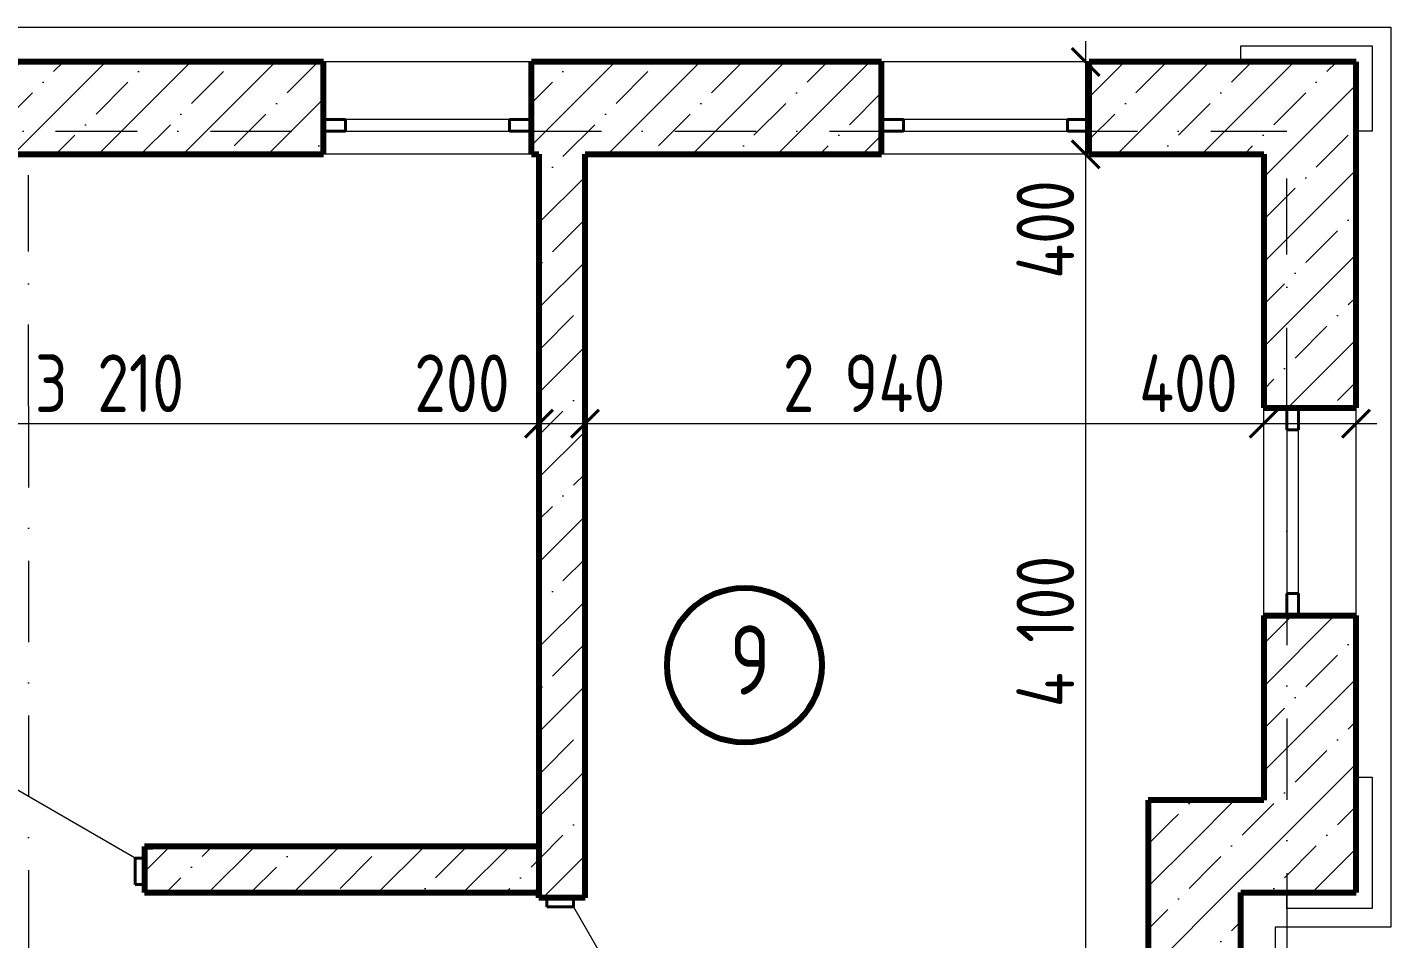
# Model space of a CAD drawing. Header units: feet. Extents: x -10410 to 374725, y -46422 to 88923.
# Drawn here: x 11836 to 17742, y -27657 to -23708 of the extents above; entities that cross this region are included whole.
import ezdxf
from ezdxf.enums import TextEntityAlignment as Align

# ---------------------------------------------------------------- set-up
doc = ezdxf.new("R2010")
doc.units = ezdxf.units.FT
doc.header["$MEASUREMENT"] = 0
doc.set_wipeout_variables(frame=1)
doc.linetypes.add('Wipeout_Contour', pattern=[1000, 0, -1000])
doc.linetypes.add('Штрихпунктирная', pattern=[670.277762, 352.777767, -176.388884, 0, -141.111112])
for name, color, linetype, lineweight in [('Аннотация - Общий_Ном._пера__41', 7, 'Continuous', 80), ('Интерьер - Мебель_Ном._пера__7', 7, 'Continuous', 20), ('Конструктив - Перекрытия_Ном._пера__1', 7, 'Continuous', 20), ('Конструктив - Стены Несущие_Ном._пера__1', 7, 'Continuous', 20), ('Конструктив - Стены Несущие_Ном._пера__120', 7, 'Continuous', 5), ('Конструктив - Стены Несущие_Ном._пера__21', 7, 'Continuous', 40), ('Конструктив - Стены Несущие_Ном._пера__47', 7, 'Continuous', 80), ('Размер - Общий_Ном._пера__120', 7, 'Continuous', 5), ('Размер - Общий_Ном._пера__21', 7, 'Continuous', 40), ('Элемент Модели - Оси_Ном._пера__1', 7, 'Continuous', 20)]:
    doc.layers.add(name, color=color, linetype=linetype, lineweight=lineweight)
doc.layers.add('Конструктив - Стены Несущие', color=7, linetype='Continuous')
doc.layers.add('Элемент Модели - Оси', color=7, linetype='Continuous')
doc.layers.add('Конструктив - Стены Несущие_Ном._пера__170', color=7, linetype='Continuous', lineweight=5, true_color=0x9f9f00)
doc.layers.add('Элемент Модели - Оси_Ном._пера__94', color=7, linetype='Continuous', lineweight=5, true_color=0xdc4f00)
doc.styles.add('СГЕНЕРИР_СТИЛЬ_1', font='arial.ttf')
doc.styles.add('СГЕНЕРИР_СТИЛЬ_2', font='CS_Gost2304.shx')
pattern_1 = [(45, (0, 0), (-183.8478, 183.8478), []), (45, (-91.92, 91.92), (-183.8478, 183.8478), [195, -65, 0, -65])]

# ---------------------------------------------------------------- blocks, each defined once
blk = doc.blocks.new('Стандартный Маркер Сетки')
at = {"layer": 'Элемент Модели - Оси_Ном._пера__94', "linetype": 'Штрихпунктирная'}
for p, q in [((1000, 0), (17400, 0)), ((17400, 0), (18400, 0))]:
    blk.add_line(p, q, dxfattribs=at)
at = {"layer": 'Элемент Модели - Оси_Ном._пера__1', "style": 'СГЕНЕРИР_СТИЛЬ_1'}
blk.add_attdef('AC_MarkerText_1', text='', height=350, dxfattribs=at).set_placement((-500, 20.0005), align=Align.MIDDLE_CENTER)
blk = doc.blocks.new('Стандартный Маркер Сетки_8')
at = {"layer": 'Элемент Модели - Оси_Ном._пера__94', "linetype": 'Штрихпунктирная'}
for q in [(0, 0), (12606.1, 0)]:
    blk.add_line((1000, 0), q, dxfattribs=at)
at = {"layer": 'Элемент Модели - Оси_Ном._пера__1', "style": 'СГЕНЕРИР_СТИЛЬ_1'}
blk.add_attdef('AC_MarkerText_1', text='', height=350, rotation=90, dxfattribs=at).set_placement((14106.1, 17), align=Align.MIDDLE_CENTER)
blk = doc.blocks.new('Стандартный Маркер Сетки_9')
at = {"layer": 'Элемент Модели - Оси_Ном._пера__94', "linetype": 'Штрихпунктирная'}
for q in [(0, 0), (12561.3, 0)]:
    blk.add_line((1000, 0), q, dxfattribs=at)
at = {"layer": 'Элемент Модели - Оси_Ном._пера__1', "style": 'СГЕНЕРИР_СТИЛЬ_1'}
blk.add_attdef('AC_MarkerText_1', text='', height=350, rotation=90, dxfattribs=at).set_placement((14061.3, 20), align=Align.MIDDLE_CENTER)

msp = doc.modelspace()

# ---------------------------------------------------------------- linework, layer by layer
at = {"layer": 'Аннотация - Общий_Ном._пера__41', "linetype": 'Continuous'}
msp.add_circle((14942.50153, -26472.14212), 335.02577, dxfattribs=at)
at = {"layer": 'Интерьер - Мебель_Ном._пера__7', "linetype": 'Continuous'}
for p, q in [((17092.02544, -23787.68132), (17662.02544, -23787.68132)), ((17662.02544, -23787.68132), (17662.02544, -24157.68132)), ((17662.02544, -26957.11922), (17662.02544, -27527.11922)), ((17662.02544, -27527.11922), (17292.02544, -27527.11922))]:
    msp.add_line(p, q, dxfattribs=at)
at = {"layer": 'Конструктив - Перекрытия_Ном._пера__1', "linetype": 'Continuous', "flags": 128}
for points in [[(2942.02556, -30002.5135), (2942.02556, -27607.64195), (2442.02534, -27607.64195), (2442.02534, -27457.64227), (2442.02534, -23857.6814), (2442.02534, -23742.97015), (2442.02534, -23707.68126), (2592.02547, -23707.68126), (2643.67661, -23707.68126), (17742.02559, -23707.68126), (17742.02559, -23742.97015), (17742.02559, -23852.58495), (17742.02559, -23857.6814), (17742.02559, -27457.30599), (17742.02559, -27607.3059), (17513.49773, -27607.3059), (17242.02559, -27607.52226), (17242.02559, -29907.67027)], [(17092.02523, -29907.67027), (17092.02523, -27457.64227), (17513.49773, -27457.30599), (17592.02546, -27457.24329), (17592.02546, -23857.6814), (2592.02547, -23857.6814), (2592.02547, -27457.64227), (3092.0257, -27457.64227), (3092.0257, -27607.64195), (3092.0257, -30002.5135)]]:
    msp.add_lwpolyline(points, dxfattribs=at)
at = {"layer": 'Конструктив - Стены Несущие_Ном._пера__1', "linetype": 'Continuous'}
for p, q in [((12303.25649, -27307.64217), (11593.11566, -26897.64217)), ((14202.17299, -27519.71445), (14562.17299, -28143.25274))]:
    msp.add_line(p, q, dxfattribs=at)
at = {"layer": 'Конструктив - Стены Несущие_Ном._пера__120', "linetype": 'Continuous'}
for p, q in [((13924.92194, -24107.68132), (13214.92194, -24107.68132)), ((16341.47757, -24107.68132), (15631.47757, -24107.68132)), ((13214.92194, -24157.68132), (13924.92194, -24157.68132)), ((15631.47757, -24157.68132), (16341.47757, -24157.68132)), ((17292.02544, -25452.04985), (17292.02544, -26162.04985)), ((17342.02544, -26162.04985), (17342.02544, -25452.04985))]:
    msp.add_line(p, q, dxfattribs=at)
at = {"layer": 'Конструктив - Стены Несущие_Ном._пера__21', "linetype": 'Continuous'}
for p, q in [((13214.92194, -24157.68132), (13214.92194, -24107.68132)), ((13924.92194, -24107.68132), (13924.92194, -24157.68132)), ((15631.47757, -24157.68132), (15631.47757, -24107.68132)), ((16341.47757, -24107.68132), (16341.47757, -24157.68132)), ((17292.02544, -25452.04985), (17342.02544, -25452.04985)), ((17342.02544, -26162.04985), (17292.02544, -26162.04985)), ((12303.25649, -27307.64217), (12303.25649, -27422.64217)), ((14202.17299, -27519.71445), (14087.17299, -27519.71445))]:
    msp.add_line(p, q, dxfattribs=at)
at = {"layer": 'Размер - Общий_Ном._пера__120', "linetype": 'Continuous'}
for p, q in [((17192.02544, -25425.3774), (17592.02544, -25425.3774)), ((17592.02544, -25425.3774), (17682.02544, -25425.3774))]:
    msp.add_line(p, q, dxfattribs=at)

# ---------------------------------------------------------------- texts
at = {"layer": 'Размер - Общий_Ном._пера__120', "linetype": 'Continuous', "char_height": 250, "attachment_point": 7, "rotation": 90, "style": 'СГЕНЕРИР_СТИЛЬ_2'}
for s, insert in [('\\A1;{\\FCS_Gost2304.shx;400}', (16370.97519, -24797.68382)), ('\\A1;{\\FCS_Gost2304.shx;4\xa0100}', (16370.97519, -26654.32924))]:
    msp.add_mtext(s, dxfattribs=dict(at, insert=insert))
at = {"layer": 'Размер - Общий_Ном._пера__120', "linetype": 'Continuous', "attachment_point": 7, "style": 'СГЕНЕРИР_СТИЛЬ_2'}
for s, insert, char_height in [('\\A1;{\\FCS_Gost2304.shx;3\xa0210}', (11869.00943, -25375.37717), 250), ('\\A1;{\\FCS_Gost2304.shx;200}', (13512.17049, -25375.37717), 250), ('\\A1;{\\FCS_Gost2304.shx;2\xa0940}', (15108.76421, -25375.37717), 250), ('\\A1;{\\FCS_Gost2304.shx;400}', (16652.02295, -25375.37717), 250), ('\\A1;{\\FCS_Gost2304.shx;9}', (14878.50114, -26599.41512), 300)]:
    msp.add_mtext(s, dxfattribs=dict(at, insert=insert, char_height=char_height))

# ---------------------------------------------------------------- next in the draw order: wipeouts: each hides what was drawn before it
at = {"color": 254, "linetype": 'Wipeout_Contour', "lineweight": 0, "ltscale": 216565.993863}
msp.add_wipeout([(11515.71152, -24157.68129), (11515.71152, -24257.68132), (13119.92191, -24257.68132), (13119.92191, -24157.68129), (13119.92191, -24107.68133), (13119.92191, -23857.68131), (11515.71152, -23857.68131), (11515.71152, -24107.68133)], dxfattribs=at).dxf.layer = 'Конструктив - Стены Несущие'
at = {"color": 254, "linetype": 'Wipeout_Contour', "lineweight": 0, "ltscale": 226189.481151}
msp.add_wipeout([(14019.92199, -23857.68137), (14019.92199, -24107.68136), (14019.92199, -24157.6813), (14019.92199, -24257.68132), (15536.4775, -24257.68132), (15536.4775, -24157.6813), (15536.4775, -24107.68136), (15536.4775, -23857.68122)], dxfattribs=at).dxf.layer = 'Конструктив - Стены Несущие'
at = {"color": 254, "linetype": 'Wipeout_Contour', "lineweight": 0, "ltscale": 176045.546143}
msp.add_wipeout([(16436.47764, -24157.68127), (16436.47764, -24257.68132), (17192.0254, -24257.68132), (17592.02544, -23857.68128), (16436.47764, -23857.68128), (16436.47764, -24107.68133)], dxfattribs=at).dxf.layer = 'Конструктив - Стены Несущие'
at = {"color": 254, "linetype": 'Wipeout_Contour', "lineweight": 0, "ltscale": 190901.285192}
msp.add_wipeout([(17192.02544, -27457.24342), (17592.02542, -27457.24342), (17592.02542, -26257.04986), (17342.02543, -26257.04986), (17292.02544, -26257.04986), (17192.02544, -26257.04986)], dxfattribs=at).dxf.layer = 'Конструктив - Стены Несущие'
at = {"color": 254, "linetype": 'Wipeout_Contour', "lineweight": 0, "ltscale": 133268.528044}
msp.add_wipeout([(17092.02544, -30157.68132), (17092.02544, -27457.64217), (16692.02544, -27057.64217), (16692.02544, -30157.68132)], dxfattribs=at).dxf.layer = 'Конструктив - Стены Несущие'
at = {"color": 254, "linetype": 'Wipeout_Contour', "lineweight": 0, "ltscale": 181652.710461}
msp.add_wipeout([(12343.25652, -27307.64212), (12343.25652, -27422.64214), (12343.25652, -27457.64217), (14133.17299, -27457.64217), (14133.17299, -27257.6421), (12343.25652, -27257.6421)], dxfattribs=at).dxf.layer = 'Конструктив - Стены Несущие'

# ---------------------------------------------------------------- next in the draw order: hatches: boundary and pattern name
at = {"layer": 'Конструктив - Стены Несущие_Ном._пера__170', "linetype": 'Continuous'}
h = msp.add_hatch(dxfattribs=at)
h.set_pattern_fill('ЖЕЛЕЗОБЕТОН', color=256, style=0, pattern_type=2)
h.set_pattern_definition(pattern_1)
h.paths.add_polyline_path([(11515.71152, -24157.68129), (11515.71152, -24257.68132), (13119.92191, -24257.68132), (13119.92191, -24157.68129), (13119.92191, -24107.68133), (13119.92191, -23857.68131), (11515.71152, -23857.68131), (11515.71152, -24107.68133)])
h = msp.add_hatch(dxfattribs=at)
h.set_pattern_fill('ЖЕЛЕЗОБЕТОН', color=256, style=0, pattern_type=2)
h.set_pattern_definition(pattern_1)
h.paths.add_polyline_path([(14019.92199, -23857.68137), (14019.92199, -24107.68136), (14019.92199, -24157.6813), (14019.92199, -24257.68132), (15536.4775, -24257.68132), (15536.4775, -24157.6813), (15536.4775, -24107.68136), (15536.4775, -23857.68122)])
h = msp.add_hatch(dxfattribs=at)
h.set_pattern_fill('ЖЕЛЕЗОБЕТОН', color=256, style=0, pattern_type=2)
h.set_pattern_definition(pattern_1)
h.paths.add_polyline_path([(16436.47764, -24157.68127), (16436.47764, -24257.68132), (17192.0254, -24257.68132), (17592.02544, -23857.68128), (16436.47764, -23857.68128), (16436.47764, -24107.68133)])
h = msp.add_hatch(dxfattribs=at)
h.set_pattern_fill('ЖЕЛЕЗОБЕТОН', color=256, style=0, pattern_type=2)
h.set_pattern_definition(pattern_1)
h.paths.add_polyline_path([(17192.02544, -27457.24342), (17592.02542, -27457.24342), (17592.02542, -26257.04986), (17342.02543, -26257.04986), (17292.02544, -26257.04986), (17192.02544, -26257.04986)])
h = msp.add_hatch(dxfattribs=at)
h.set_pattern_fill('ЖЕЛЕЗОБЕТОН', color=256, style=0, pattern_type=2)
h.set_pattern_definition(pattern_1)
h.paths.add_polyline_path([(17092.02544, -30157.68132), (17092.02544, -27457.64217), (16692.02544, -27057.64217), (16692.02544, -30157.68132)])
h = msp.add_hatch(dxfattribs=at)
h.set_pattern_fill('ЖЕЛЕЗОБЕТОН', color=256, style=0, pattern_type=2)
h.set_pattern_definition(pattern_1)
h.paths.add_polyline_path([(12343.25652, -27307.64212), (12343.25652, -27422.64214), (12343.25652, -27457.64217), (14133.17299, -27457.64217), (14133.17299, -27257.6421), (12343.25652, -27257.6421)])

# ---------------------------------------------------------------- next in the draw order: linework, layer by layer
at = {"layer": 'Интерьер - Мебель_Ном._пера__7', "linetype": 'Continuous'}
for p, q in [((17092.02544, -23857.68132), (17092.02544, -23787.68132)), ((17592.02544, -26957.11922), (17662.02544, -26957.11922)), ((17592.02544, -27457.11922), (17592.02544, -26957.11922)), ((17292.02544, -27457.11922), (17592.02544, -27457.11922)), ((17292.02544, -27527.11922), (17292.02544, -27457.11922))]:
    msp.add_line(p, q, dxfattribs=at)
at = {"layer": 'Конструктив - Стены Несущие_Ном._пера__120', "linetype": 'Continuous'}
for p, q in [((14019.92194, -23857.68132), (13119.92194, -23857.68132)), ((16436.47757, -23857.68132), (15536.47757, -23857.68132)), ((14019.92194, -24257.68132), (13119.92194, -24257.68132)), ((16436.47757, -24257.68132), (15536.47757, -24257.68132))]:
    msp.add_line(p, q, dxfattribs=at)
at = {"layer": 'Конструктив - Стены Несущие_Ном._пера__21', "linetype": 'Continuous'}
for p, q in [((13214.92194, -24107.68132), (13119.92194, -24107.68132)), ((14019.92194, -24107.68132), (13924.92194, -24107.68132)), ((15631.47757, -24107.68132), (15536.47757, -24107.68132)), ((16436.47757, -24107.68132), (16341.47757, -24107.68132)), ((13119.92194, -24157.68132), (13214.92194, -24157.68132)), ((13924.92194, -24157.68132), (14019.92194, -24157.68132)), ((15536.47757, -24157.68132), (15631.47757, -24157.68132)), ((16341.47757, -24157.68132), (16436.47757, -24157.68132)), ((17292.02544, -26162.04985), (17292.02544, -26257.04985)), ((17342.02544, -26257.04985), (17342.02544, -26162.04985)), ((12343.25649, -27307.64217), (12303.25649, -27307.64217)), ((12343.25649, -27422.64217), (12343.25649, -27307.64217)), ((12303.25649, -27422.64217), (12343.25649, -27422.64217))]:
    msp.add_line(p, q, dxfattribs=at)
at = {"layer": 'Конструктив - Стены Несущие_Ном._пера__47', "linetype": 'Continuous'}
for p, q in [((13119.92194, -24107.68132), (13119.92194, -23857.68132)), ((14019.92194, -24107.68132), (14019.92194, -23857.68132)), ((15536.47757, -24107.68132), (15536.47757, -23857.68132)), ((16436.47757, -24107.68132), (16436.47757, -23857.68132)), ((13119.92194, -24157.68132), (13119.92194, -24107.68132)), ((13119.92194, -24157.68132), (13119.92194, -24107.68132)), ((14019.92194, -24157.68132), (14019.92194, -24107.68132)), ((14019.92194, -24157.68132), (14019.92194, -24107.68132)), ((15536.47757, -24157.68132), (15536.47757, -24107.68132)), ((15536.47757, -24157.68132), (15536.47757, -24107.68132)), ((16436.47757, -24157.68132), (16436.47757, -24107.68132)), ((16436.47757, -24157.68132), (16436.47757, -24107.68132)), ((13119.92194, -24257.68132), (13119.92194, -24157.68132)), ((14019.92194, -24257.68132), (14019.92194, -24157.68132)), ((15536.47757, -24257.68132), (15536.47757, -24157.68132)), ((16436.47757, -24257.68132), (16436.47757, -24157.68132)), ((17192.02544, -26257.04985), (17292.02544, -26257.04985)), ((17292.02544, -26257.04985), (17342.02544, -26257.04985)), ((17292.02544, -26257.04985), (17342.02544, -26257.04985)), ((17342.02544, -26257.04985), (17592.02544, -26257.04985)), ((12343.25649, -27257.64217), (12380.25649, -27257.64217)), ((12343.25649, -27257.64217), (12343.25649, -27307.64217)), ((12343.25649, -27257.64217), (12343.25649, -27307.64217)), ((12343.25649, -27257.64217), (12343.25649, -27307.64217)), ((12343.25649, -27257.64217), (12380.25649, -27257.64217)), ((12343.25649, -27307.64217), (12343.25649, -27422.64217)), ((12343.25649, -27307.64217), (12343.25649, -27422.64217)), ((12343.25649, -27422.64217), (12343.25649, -27457.64217)), ((12343.25649, -27422.64217), (12343.25649, -27457.64217)), ((12343.25649, -27457.64217), (12380.25649, -27457.64217)), ((12343.25649, -27457.64217), (12380.25649, -27457.64217))]:
    msp.add_line(p, q, dxfattribs=at)
at = {"layer": 'Конструктив - Стены Несущие_Ном._пера__47', "linetype": 'Continuous', "flags": 128}
for points in [[(13119.92201, -23857.68132), (11515.71161, -23857.68132)], [(15536.47751, -23857.68132), (14019.92201, -23857.68132)], [(17592.02544, -23857.68132), (16436.47751, -23857.68132)], [(11515.71146, -24257.68132), (13119.92203, -24257.68132)], [(14019.9219, -24257.68132), (14052.17299, -24257.68132)], [(14252.17299, -24257.68132), (15536.47749, -24257.68132)], [(16436.47756, -24257.68132), (17192.02544, -24257.68132)], [(17192.02544, -26257.04986), (17192.02544, -27057.64217)], [(17592.02544, -27457.24342), (17592.02544, -26257.04986)], [(16692.02544, -27057.64217), (16692.02544, -28357.64217)], [(14133.17299, -27257.64217), (12343.25652, -27257.64217)], [(14133.17299, -27457.64217), (14133.17299, -27257.64217)], [(12343.25652, -27457.64217), (14133.17299, -27457.64217)], [(17092.02544, -30157.68132), (17092.02544, -27457.64217)], [(17192.02544, -27457.24342), (17592.02544, -27457.24342)]]:
    msp.add_lwpolyline(points, dxfattribs=at)
at = {"layer": 'Размер - Общий_Ном._пера__120', "linetype": 'Continuous'}
for p, q in [((16420.97542, -23857.68132), (16420.97542, -23767.68132)), ((16533.47542, -23857.68132), (16308.47542, -23857.68132)), ((16420.97542, -24257.68132), (16420.97542, -23857.68132)), ((16533.47542, -24257.68132), (16308.47542, -24257.68132)), ((16420.97542, -28357.64217), (16420.97542, -24257.68132))]:
    msp.add_line(p, q, dxfattribs=at)
at = {"layer": 'Размер - Общий_Ном._пера__21', "linetype": 'Continuous'}
for p, q in [((16480.97542, -23917.68132), (16360.97542, -23797.68132)), ((16360.97542, -24197.68132), (16480.97542, -24317.68132))]:
    msp.add_line(p, q, dxfattribs=at)

# ---------------------------------------------------------------- next in the draw order: block references
at = {"layer": 'Элемент Модели - Оси', "color": 8, "linetype": 'Continuous', "lineweight": 20, "zscale": 1000, "rotation": 270}
msp.add_blockref('Стандартный Маркер Сетки_8', (11841.8162, -24349.1527), dxfattribs=at)

# ---------------------------------------------------------------- next in the draw order: wipeouts: each hides what was drawn before it
at = {"color": 254, "linetype": 'Wipeout_Contour', "lineweight": 0, "ltscale": 182285.446941}
msp.add_wipeout([(17592.02542, -23857.68132), (17192.02544, -24257.6813), (17192.02544, -25357.04986), (17292.02544, -25357.04986), (17342.02543, -25357.04986), (17592.02542, -25357.04986)], dxfattribs=at).dxf.layer = 'Конструктив - Стены Несущие'
at = {"color": 254, "linetype": 'Wipeout_Contour', "lineweight": 0, "ltscale": 179802.388372}
msp.add_wipeout([(14052.17299, -24257.68132), (14052.17299, -27479.71444), (14087.17299, -27479.71444), (14202.17298, -27479.71444), (14252.173, -27479.71444), (14252.173, -24257.68132)], dxfattribs=at).dxf.layer = 'Конструктив - Стены Несущие'
at = {"color": 254, "linetype": 'Wipeout_Contour', "lineweight": 0, "ltscale": 128587.835932}
msp.add_wipeout([(17092.02544, -27457.64217), (17192.02544, -27457.64217), (17192.02544, -27057.64217), (16692.02544, -27057.64217)], dxfattribs=at).dxf.layer = 'Конструктив - Стены Несущие'

# ---------------------------------------------------------------- next in the draw order: hatches: boundary and pattern name
at = {"layer": 'Конструктив - Стены Несущие_Ном._пера__170', "linetype": 'Continuous'}
h = msp.add_hatch(dxfattribs=at)
h.set_pattern_fill('ЖЕЛЕЗОБЕТОН', color=256, style=0, pattern_type=2)
h.set_pattern_definition(pattern_1)
h.paths.add_polyline_path([(17592.02542, -23857.68132), (17192.02544, -24257.6813), (17192.02544, -25357.04986), (17292.02544, -25357.04986), (17342.02543, -25357.04986), (17592.02542, -25357.04986)])
h = msp.add_hatch(dxfattribs=at)
h.set_pattern_fill('ЖЕЛЕЗОБЕТОН', color=256, style=0, pattern_type=2)
h.set_pattern_definition(pattern_1)
h.paths.add_polyline_path([(14052.17299, -24257.68132), (14052.17299, -27479.71444), (14087.17299, -27479.71444), (14202.17298, -27479.71444), (14252.173, -27479.71444), (14252.173, -24257.68132)])
h = msp.add_hatch(dxfattribs=at)
h.set_pattern_fill('ЖЕЛЕЗОБЕТОН', color=256, style=0, pattern_type=2)
h.set_pattern_definition(pattern_1)
h.paths.add_polyline_path([(17092.02544, -27457.64217), (17192.02544, -27457.64217), (17192.02544, -27057.64217), (16692.02544, -27057.64217)])

# ---------------------------------------------------------------- next in the draw order: linework, layer by layer
at = {"layer": 'Интерьер - Мебель_Ном._пера__7', "linetype": 'Continuous'}
for p, q in [((17592.02544, -23857.68132), (17092.02544, -23857.68132)), ((17592.02544, -24157.68132), (17592.02544, -23857.68132)), ((17662.02544, -24157.68132), (17592.02544, -24157.68132))]:
    msp.add_line(p, q, dxfattribs=at)
at = {"layer": 'Конструктив - Стены Несущие_Ном._пера__120', "linetype": 'Continuous'}
for p, q in [((17192.02544, -26257.04985), (17192.02544, -25357.04985)), ((17592.02544, -26257.04985), (17592.02544, -25357.04985))]:
    msp.add_line(p, q, dxfattribs=at)
at = {"layer": 'Конструктив - Стены Несущие_Ном._пера__21', "linetype": 'Continuous'}
for p, q in [((17292.02544, -25357.04985), (17292.02544, -25452.04985)), ((17342.02544, -25452.04985), (17342.02544, -25357.04985)), ((14087.17299, -27519.71445), (14087.17299, -27479.71445)), ((14087.17299, -27479.71445), (14202.17299, -27479.71445)), ((14202.17299, -27479.71445), (14202.17299, -27519.71445))]:
    msp.add_line(p, q, dxfattribs=at)
at = {"layer": 'Конструктив - Стены Несущие_Ном._пера__47', "linetype": 'Continuous'}
for p, q in [((17192.02544, -25357.04985), (17292.02544, -25357.04985)), ((17292.02544, -25357.04985), (17342.02544, -25357.04985)), ((17292.02544, -25357.04985), (17342.02544, -25357.04985)), ((17342.02544, -25357.04985), (17592.02544, -25357.04985)), ((14052.17299, -27479.71445), (14052.17299, -27442.71445)), ((14052.17299, -27479.71445), (14052.17299, -27442.71445)), ((14252.17299, -27479.71445), (14252.17299, -27442.71445)), ((14252.17299, -27479.71445), (14252.17299, -27442.71445)), ((14087.17299, -27479.71445), (14052.17299, -27479.71445)), ((14087.17299, -27479.71445), (14052.17299, -27479.71445)), ((14202.17299, -27479.71445), (14087.17299, -27479.71445)), ((14202.17299, -27479.71445), (14087.17299, -27479.71445)), ((14252.17299, -27479.71445), (14202.17299, -27479.71445)), ((14252.17299, -27479.71445), (14202.17299, -27479.71445)), ((14252.17299, -27479.71445), (14202.17299, -27479.71445))]:
    msp.add_line(p, q, dxfattribs=at)
at = {"layer": 'Конструктив - Стены Несущие_Ном._пера__47', "linetype": 'Continuous', "flags": 128}
for points in [[(17592.02544, -25357.04986), (17592.02544, -23857.68132)], [(14052.17299, -24257.68132), (14052.17299, -27479.71443)], [(14252.17299, -27479.71443), (14252.17299, -24257.68132)], [(17192.02544, -24257.68132), (17192.02544, -25357.04987)], [(17192.02544, -27057.64217), (16692.02544, -27057.64217)], [(17092.02544, -27457.64217), (17192.02544, -27457.64217)], [(17192.02544, -27457.64217), (17192.02544, -27457.24342)]]:
    msp.add_lwpolyline(points, dxfattribs=at)
at = {"layer": 'Размер - Общий_Ном._пера__120', "linetype": 'Continuous'}
for p, q in [((14052.17299, -25537.8774), (14052.17299, -25312.8774)), ((14252.17299, -25537.8774), (14252.17299, -25312.8774)), ((17192.02544, -25537.8774), (17192.02544, -25312.8774)), ((17592.02544, -25537.8774), (17592.02544, -25312.8774)), ((10842.2134, -25425.3774), (14052.17299, -25425.3774)), ((14052.17299, -25425.3774), (14252.17299, -25425.3774)), ((14252.17299, -25425.3774), (17192.02544, -25425.3774))]:
    msp.add_line(p, q, dxfattribs=at)
at = {"layer": 'Размер - Общий_Ном._пера__21', "linetype": 'Continuous'}
for p, q in [((14112.17299, -25365.3774), (13992.17299, -25485.3774)), ((14312.17299, -25365.3774), (14192.17299, -25485.3774)), ((17252.02544, -25365.3774), (17132.02544, -25485.3774)), ((17532.02544, -25485.3774), (17652.02544, -25365.3774))]:
    msp.add_line(p, q, dxfattribs=at)

# ---------------------------------------------------------------- next in the draw order: block references
at = {"layer": 'Элемент Модели - Оси', "color": 8, "linetype": 'Continuous', "lineweight": 20, "zscale": 1000}
msp.add_blockref('Стандартный Маркер Сетки', (-1107.97456, -24157.68132), dxfattribs=at)
at = {"layer": 'Элемент Модели - Оси', "color": 8, "linetype": 'Continuous', "lineweight": 20, "zscale": 1000, "rotation": 270}
msp.add_blockref('Стандартный Маркер Сетки_9', (17292.02544, -24362.49372), dxfattribs=at)

doc.saveas('drawing.dxf')
